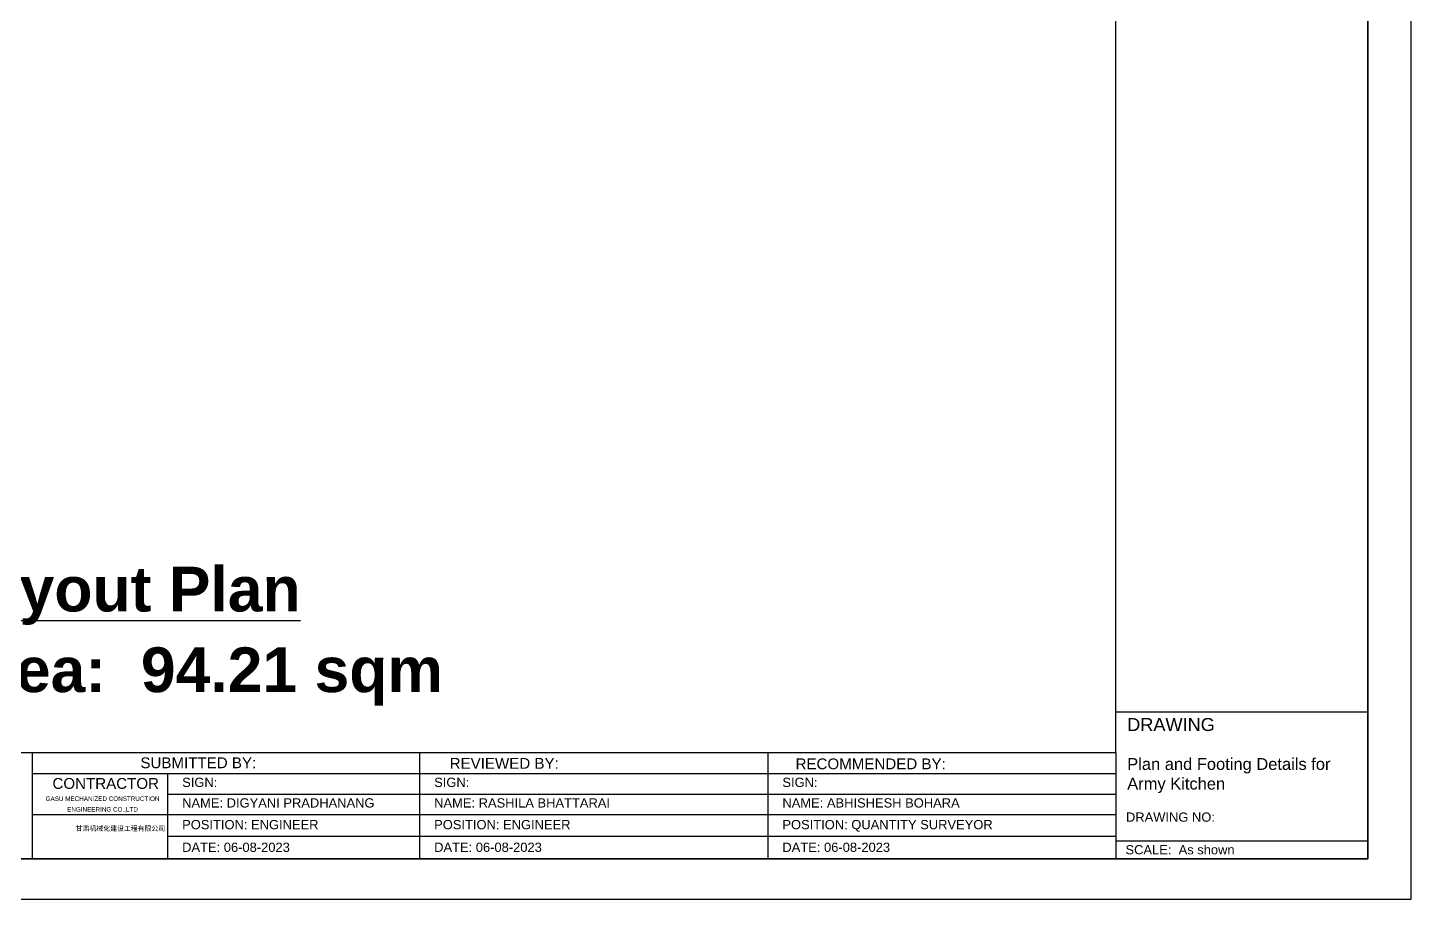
# Model space of a CAD drawing. Header units: metres. Extents: x 428 to 3974, y -4076 to 3914.
# Drawn here: x 888.48 to 900.27, y -378.7 to -371.27 of the extents above; entities that cross this region are included whole.
import ezdxf
from ezdxf.enums import TextEntityAlignment as Align

# ---------------------------------------------------------------- set-up
doc = ezdxf.new("R2010")
doc.units = ezdxf.units.M
doc.header["$MEASUREMENT"] = 0
doc.layers.add('Dimension', color=7, linetype='Continuous')
doc.layers.add('Frame', color=7, linetype='Continuous')
doc.styles.add('ARIAL', font='arial.ttf')
doc.styles.add('labor camp', font='arial.ttf')

msp = doc.modelspace()

# ---------------------------------------------------------------- linework, layer by layer
for p, q in [((897.754, -377.452), (897.754, -364.205)), ((888.521, -377.452), (888.521, -378.355)), ((891.821, -377.452), (891.821, -378.355)), ((894.788, -377.452), (894.788, -378.355)), ((897.754, -377.452), (897.754, -378.355)), ((888.521, -377.627), (890.024, -377.627)), ((889.674, -377.627), (889.674, -378.355)), ((890.024, -377.627), (891.821, -377.627)), ((891.821, -377.627), (897.754, -377.627)), ((891.821, -377.627), (892.171, -377.627)), ((892.171, -377.627), (893.967, -377.627)), ((894.788, -377.627), (895.138, -377.627)), ((895.737, -377.627), (897.534, -377.627)), ((889.674, -377.802), (891.821, -377.802)), ((891.821, -377.802), (892.171, -377.802)), ((892.171, -377.802), (895.387, -377.802)), ((895.387, -377.802), (897.754, -377.802)), ((888.526, -377.977), (890.024, -377.977)), ((890.024, -377.977), (891.821, -377.977)), ((891.821, -377.977), (892.171, -377.977)), ((892.171, -377.977), (895.387, -377.977)), ((895.387, -377.977), (897.754, -377.977)), ((889.674, -378.162), (890.024, -378.162)), ((890.024, -378.162), (891.821, -378.162)), ((891.821, -378.162), (892.171, -378.162)), ((892.171, -378.162), (895.387, -378.162)), ((895.387, -378.162), (897.754, -378.162))]:
    msp.add_line(p, q)
at = {"layer": 'Defpoints', "color": 3}
msp.add_lwpolyline([(900.27, -378.699), (900.27, -363.849), (879.27, -363.849), (879.27, -378.699)], close=True, dxfattribs=at)
at = {"layer": 'Frame', "color": 6, "linetype": 'Continuous', "lineweight": 35}
for p, q in [((899.901, -378.355), (899.901, -364.205)), ((879.67, -378.355), (899.901, -378.355))]:
    msp.add_line(p, q, dxfattribs=at)
at = {"layer": 'Frame', "linetype": 'Continuous', "lineweight": 30}
for p, q in [((899.901, -377.105), (897.754, -377.105)), ((897.754, -377.452), (879.67, -377.452)), ((899.901, -378.205), (897.754, -378.205))]:
    msp.add_line(p, q, dxfattribs=at)

# ---------------------------------------------------------------- texts
at = {"layer": 'Dimension', "attachment_point": 1, "style": 'labor camp'}
for s, insert, char_height, width in [('{\\fArial|b1|i0|c222|p34;\\L Layout Plan}', (887.644, -375.866), 0.38096, 3.90069), ('{\\fArial|b1|i0|c0|p34;Plinth Area:  94.21 sqm}', (886.164, -376.553), 0.381, 7.46325)]:
    msp.add_mtext(s, dxfattribs=dict(at, insert=insert, char_height=char_height, width=width))
at = {"layer": 'Frame', "color": 7, "linetype": 'Continuous', "style": 'ARIAL'}
for s, height, p in [(' DRAWING ', 0.1106, (898.223, -377.21)), ('  SUBMITTED BY:', 0.09215, (889.9, -377.536))]:
    msp.add_text(s, height=height, dxfattribs=at).set_placement(p, align=Align.MIDDLE)
for s, height, p in [('        REVIEWED BY:', 0.09215, (891.791, -377.587)), ('RECOMMENDED BY:', 0.09215, (895.024, -377.591)), ('CONTRACTOR', 0.0921, (888.693, -377.758)), ('SIGN:', 0.0788, (889.798, -377.742)), ('SIGN:', 0.0788, (891.945, -377.742)), ('SIGN:', 0.0788, (894.912, -377.742)), ('GASU MECHANIZED CONSTRUCTION ', 0.03846, (888.635, -377.861)), (' ENGINEERING CO.,LTD', 0.03846, (888.803, -377.952)), ('NAME: DIGYANI PRADHANANG', 0.07879, (889.798, -377.917)), ('NAME: RASHILA BHATTARAI', 0.07879, (891.945, -377.917)), ('NAME: ABHISHESH BOHARA', 0.07879, (894.912, -377.917)), ('POSITION: ENGINEER', 0.07879, (889.798, -378.102)), ('POSITION: ENGINEER', 0.07879, (891.945, -378.102)), ('POSITION: QUANTITY SURVEYOR', 0.07879, (894.912, -378.102)), ('DRAWING NO: ', 0.07879, (897.839, -378.038)), ('甘肃机械化建设工程有限公司', 0.04189, (888.891, -378.116)), ('DATE: 06-08-2023', 0.07879, (889.798, -378.295)), ('DATE: 06-08-2023', 0.07879, (891.945, -378.295)), ('DATE: 06-08-2023', 0.07879, (894.912, -378.295)), ('SCALE:  As shown', 0.07879, (897.835, -378.316))]:
    msp.add_text(s, height=height, dxfattribs=at).set_placement(p)
at = {"layer": 'Frame', "color": 7, "insert": (897.85, -377.496), "char_height": 0.10045, "width": 2.15137, "attachment_point": 1, "style": 'ARIAL'}
msp.add_mtext('\\pt28.13;Plan and Footing Details for\\PArmy Kitchen', dxfattribs=at)

doc.saveas('drawing.dxf')
